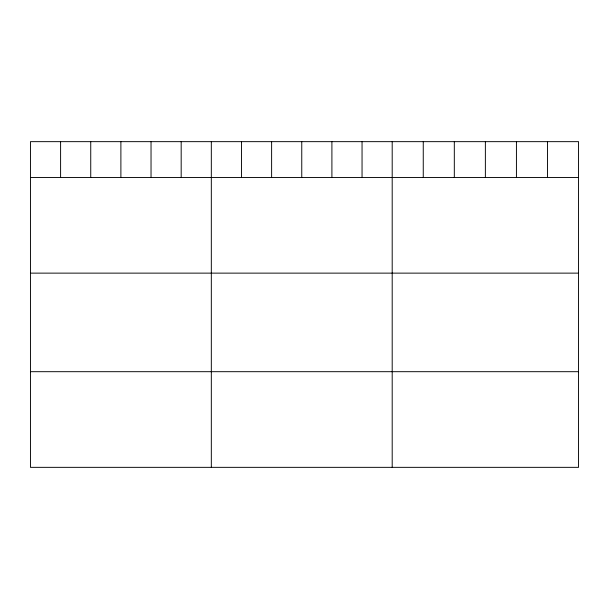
<?xml version="1.0" encoding="UTF-8"?>
<svg xmlns="http://www.w3.org/2000/svg" width="609" height="609" viewBox="0 0 609 609"><rect width="100%" height="100%" fill="white"/><g stroke="black" fill="none" stroke-linecap="round" stroke-linejoin="round"><path stroke-width="0.91" d="M578.55 177.47L578.55 467.347L30.45 467.347L30.45 141.653L578.55 141.653L578.55 177.47L30.45 177.47M30.45 273.129L578.55 273.129M30.45 371.688L578.55 371.688M547.491 141.653L547.491 177.47M516.432 141.653L516.432 177.47M485.373 141.653L485.373 177.47M454.314 141.653L454.314 177.47M423.255 141.653L423.255 177.47M392.196 141.653L392.196 467.347M362.05 141.653L362.05 177.47M331.905 141.653L331.905 177.47M301.76 141.653L301.76 177.47M271.614 141.653L271.614 177.47M241.468 141.653L241.468 177.47M211.323 141.653L211.323 467.347M181.178 141.653L181.178 177.47M151.032 141.653L151.032 177.47M120.887 141.653L120.887 177.47M90.741 141.653L90.741 177.47M60.595 141.653L60.595 177.47"/></g></svg>
